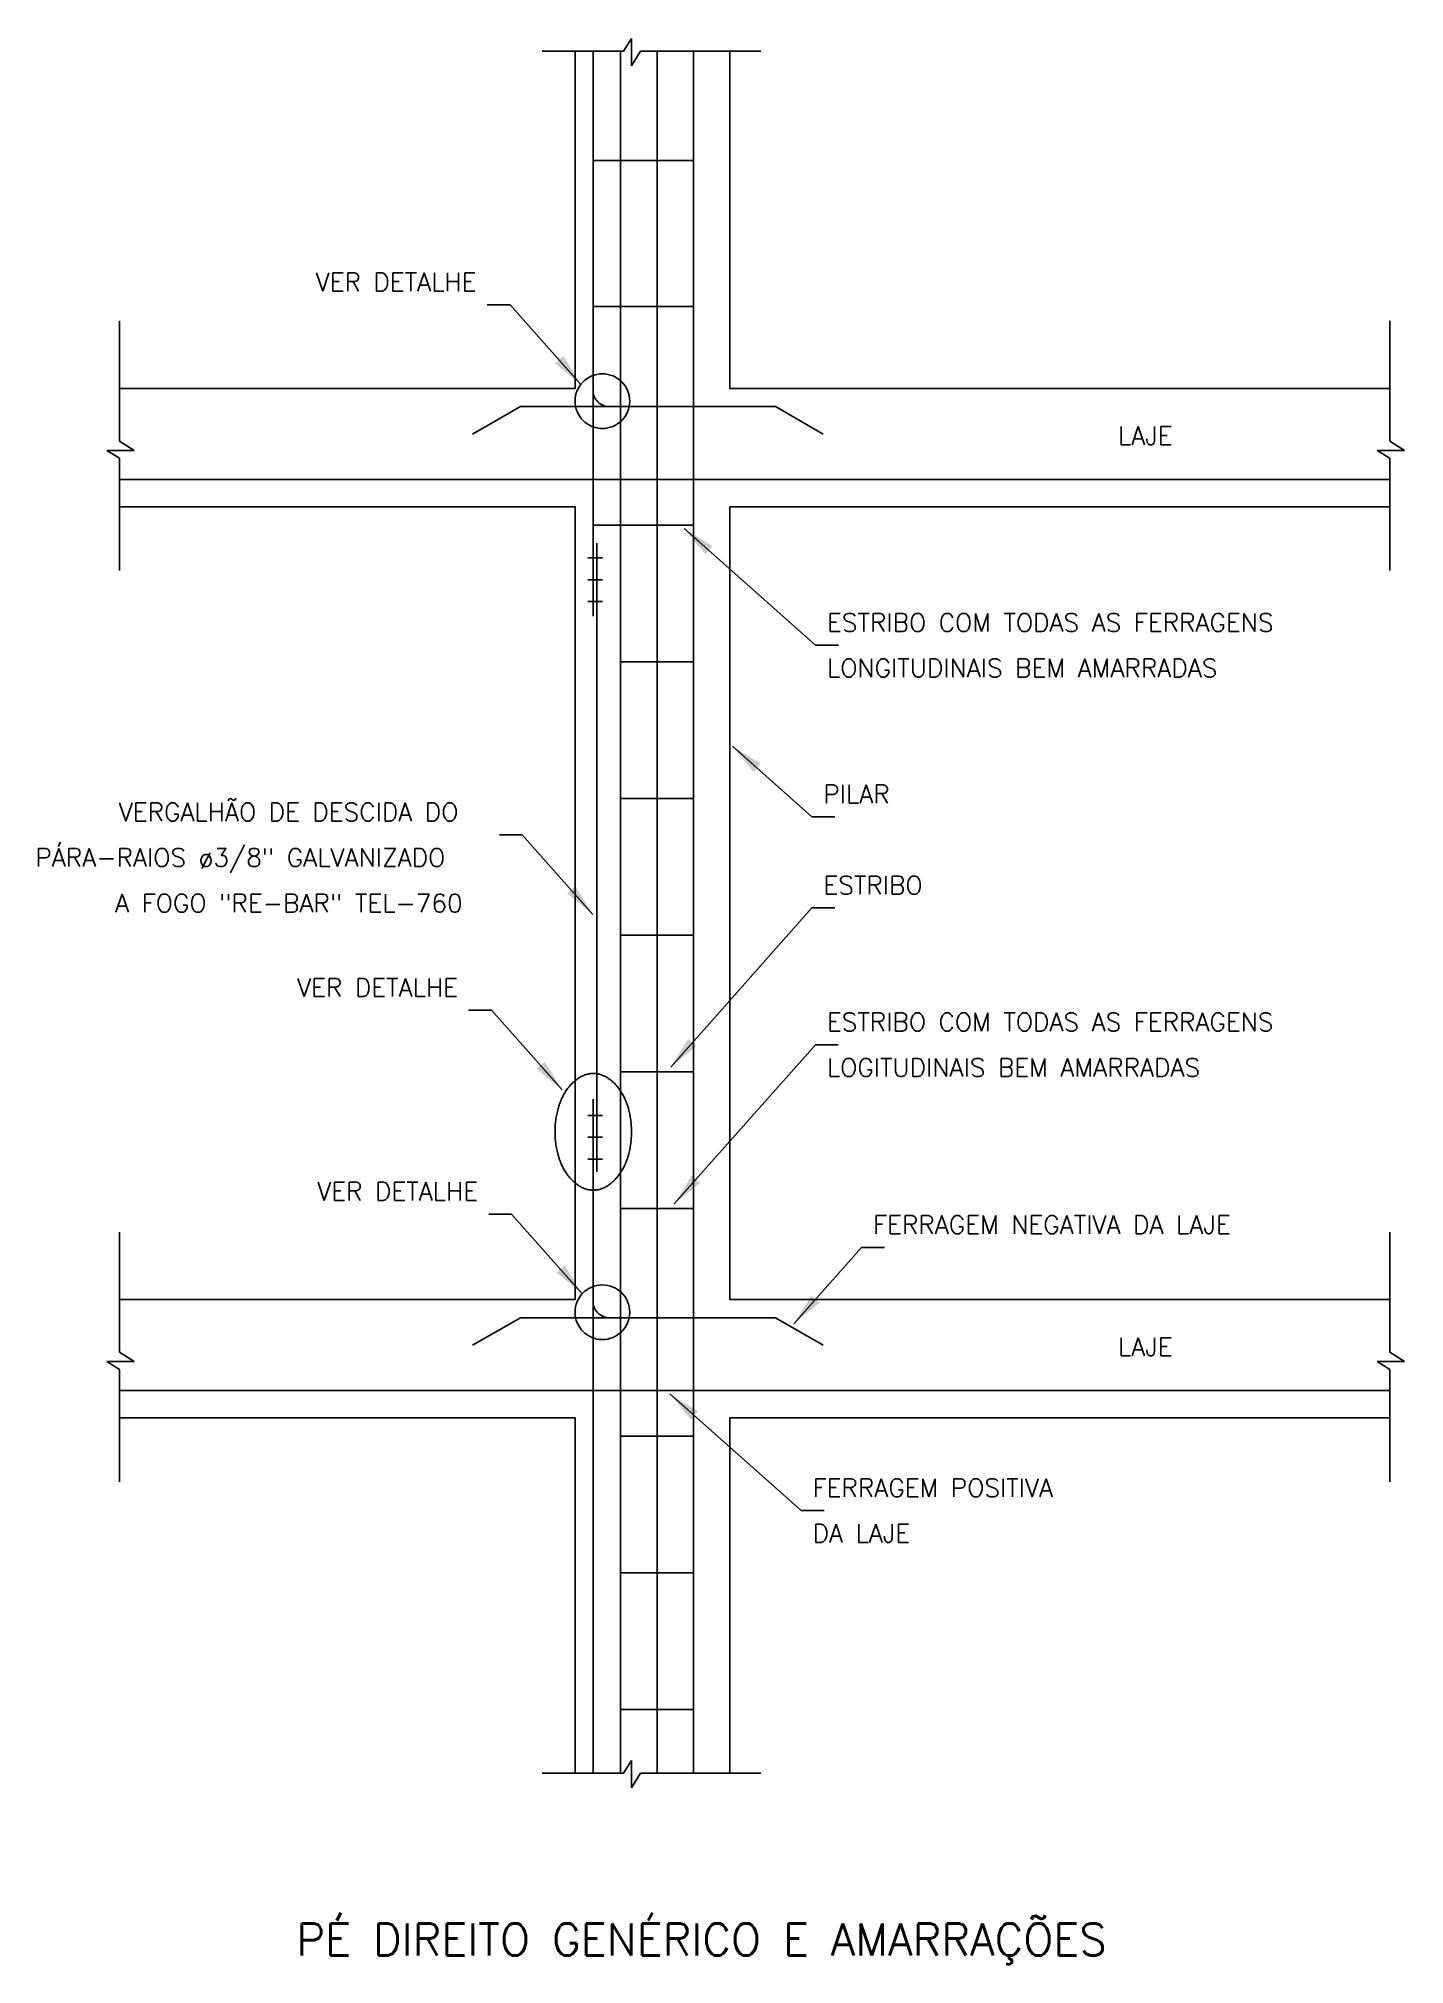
# Model space of a CAD drawing. Header units: millimetres. Extents: x -6668.5 to -6653.5, y -4471 to -4449.9.
import ezdxf
from ezdxf.enums import TextEntityAlignment as Align

# ---------------------------------------------------------------- set-up
doc = ezdxf.new("R2010")
doc.units = ezdxf.units.MM
doc.header["$LTSCALE"] = 10
doc.linetypes.add('DASHDOT', pattern=[1, 0.5, -0.25, 0, -0.25])
doc.layers.add('Termotécnica', color=7, linetype='Continuous')
doc.styles.add('r140', font='romans.shx')
doc.styles.add('r80', font='romans.shx')

msp = doc.modelspace()

# ---------------------------------------------------------------- linework, layer by layer
at = {"layer": 'Termotécnica', "color": 1}
for p, q in [((-6662.095, -4450.034), (-6662.988, -4450.034)), ((-6662.008, -4449.894), (-6662.095, -4450.034)), ((-6662.008, -4450.194), (-6661.908, -4450.034)), ((-6661.908, -4450.034), (-6660.588, -4450.034)), ((-6667.628, -4454.314), (-6667.628, -4452.994)), ((-6653.683, -4454.314), (-6653.683, -4452.994)), ((-6667.468, -4454.414), (-6667.628, -4454.314)), ((-6653.523, -4454.414), (-6653.683, -4454.314)), ((-6667.768, -4454.414), (-6667.628, -4454.501)), ((-6667.628, -4454.501), (-6667.628, -4455.734)), ((-6653.823, -4454.414), (-6653.683, -4454.501)), ((-6653.683, -4454.501), (-6653.683, -4455.734)), ((-6667.628, -4464.314), (-6667.628, -4462.994)), ((-6653.683, -4464.314), (-6653.683, -4462.994)), ((-6667.768, -4464.414), (-6667.628, -4464.501)), ((-6667.468, -4464.414), (-6667.628, -4464.314)), ((-6653.823, -4464.414), (-6653.683, -4464.501)), ((-6653.523, -4464.414), (-6653.683, -4464.314)), ((-6667.628, -4464.501), (-6667.628, -4465.734)), ((-6653.683, -4464.501), (-6653.683, -4465.734)), ((-6662.008, -4468.794), (-6662.095, -4468.934)), ((-6662.095, -4468.934), (-6662.988, -4468.934)), ((-6662.008, -4469.094), (-6661.908, -4468.934)), ((-6661.908, -4468.934), (-6660.588, -4468.934))]:
    msp.add_line(p, q, dxfattribs=at)
at = {"layer": 'Termotécnica', "color": 2}
for p, q in [((-6662.628, -4453.734), (-6662.628, -4450.034)), ((-6662.128, -4468.934), (-6662.128, -4450.034)), ((-6661.728, -4468.934), (-6661.728, -4450.034)), ((-6661.328, -4468.934), (-6661.328, -4450.034)), ((-6660.928, -4453.734), (-6660.928, -4450.034)), ((-6661.328, -4451.234), (-6662.428, -4451.234)), ((-6663.341, -4452.816), (-6663.591, -4452.816)), ((-6662.565, -4453.69), (-6663.341, -4452.816)), ((-6661.328, -4452.834), (-6662.428, -4452.834)), ((-6662.628, -4453.734), (-6667.628, -4453.734)), ((-6653.683, -4453.734), (-6660.928, -4453.734)), ((-6663.228, -4453.934), (-6663.753, -4454.237)), ((-6660.428, -4453.934), (-6663.228, -4453.934)), ((-6660.428, -4453.934), (-6659.903, -4454.237)), ((-6653.683, -4454.734), (-6667.628, -4454.734)), ((-6662.628, -4455.034), (-6667.628, -4455.034)), ((-6662.628, -4463.734), (-6662.628, -4455.034)), ((-6660.928, -4463.734), (-6660.928, -4455.034)), ((-6653.683, -4455.034), (-6660.928, -4455.034)), ((-6661.328, -4455.234), (-6662.428, -4455.234)), ((-6661.43, -4455.273), (-6659.987, -4456.554)), ((-6659.987, -4456.554), (-6659.737, -4456.554)), ((-6661.328, -4456.734), (-6662.128, -4456.734)), ((-6660.901, -4457.661), (-6660.027, -4458.437)), ((-6661.328, -4458.234), (-6662.128, -4458.234)), ((-6660.027, -4458.437), (-6659.777, -4458.437)), ((-6663.208, -4458.634), (-6663.458, -4458.634)), ((-6662.432, -4459.508), (-6663.208, -4458.634)), ((-6661.578, -4461.185), (-6660.027, -4459.437)), ((-6660.027, -4459.437), (-6659.777, -4459.437)), ((-6661.328, -4459.734), (-6662.128, -4459.734)), ((-6663.546, -4460.56), (-6663.796, -4460.56)), ((-6662.77, -4461.434), (-6663.546, -4460.56)), ((-6661.539, -4462.686), (-6659.988, -4460.938)), ((-6659.988, -4460.938), (-6659.738, -4460.938)), ((-6661.328, -4461.234), (-6662.128, -4461.234)), ((-6661.328, -4462.734), (-6662.128, -4462.734)), ((-6663.324, -4462.797), (-6663.574, -4462.797)), ((-6662.549, -4463.671), (-6663.324, -4462.797)), ((-6660.226, -4464.002), (-6659.482, -4463.163)), ((-6659.482, -4463.163), (-6659.232, -4463.163)), ((-6662.628, -4463.734), (-6667.628, -4463.734)), ((-6653.683, -4463.734), (-6660.928, -4463.734)), ((-6663.228, -4463.934), (-6663.753, -4464.237)), ((-6660.428, -4463.934), (-6663.228, -4463.934)), ((-6660.428, -4463.934), (-6659.903, -4464.237)), ((-6653.683, -4464.734), (-6667.628, -4464.734)), ((-6661.588, -4464.77), (-6660.145, -4466.051)), ((-6662.628, -4465.034), (-6667.628, -4465.034)), ((-6662.628, -4468.934), (-6662.628, -4465.034)), ((-6653.683, -4465.034), (-6660.928, -4465.034)), ((-6660.928, -4468.934), (-6660.928, -4465.034)), ((-6661.328, -4465.234), (-6662.128, -4465.234)), ((-6660.145, -4466.051), (-6659.895, -4466.051)), ((-6661.328, -4466.734), (-6662.128, -4466.734)), ((-6661.328, -4468.234), (-6662.128, -4468.234))]:
    msp.add_line(p, q, dxfattribs=at)
at = {"layer": 'Termotécnica', "color": 6}
for p, q in [((-6662.428, -4456.234), (-6662.428, -4450.034)), ((-6662.388, -4462.334), (-6662.388, -4455.434)), ((-6662.488, -4455.594), (-6662.328, -4455.594)), ((-6662.488, -4455.834), (-6662.328, -4455.834)), ((-6662.488, -4456.074), (-6662.328, -4456.074)), ((-6662.488, -4461.714), (-6662.328, -4461.714)), ((-6662.428, -4468.934), (-6662.428, -4461.534)), ((-6662.488, -4461.954), (-6662.328, -4461.954)), ((-6662.488, -4462.194), (-6662.328, -4462.194))]:
    msp.add_line(p, q, dxfattribs=at)
at = {"layer": 'Termotécnica', "color": 1}
for points in [[(-6662.008, -4449.894), (-6662.008, -4450.194)], [(-6667.768, -4454.414), (-6667.468, -4454.414)], [(-6653.823, -4454.414), (-6653.523, -4454.414)], [(-6667.768, -4464.414), (-6667.468, -4464.414)], [(-6653.823, -4464.414), (-6653.523, -4464.414)], [(-6662.008, -4468.794), (-6662.008, -4469.094)]]:
    msp.add_lwpolyline(points, dxfattribs=at)
at = {"layer": 'Termotécnica', "color": 1, "linetype": 'DASHDOT'}
msp.add_lwpolyline([(-6662.428, -4462.534, 0.141695), (-6662.277, -4462.49, 0.107159), (-6662.131, -4462.346, 0.078999), (-6662.042, -4462.149, 0.066451), (-6662.008, -4461.894, 0.066451), (-6662.042, -4461.639, 0.078999), (-6662.131, -4461.441, 0.107159), (-6662.277, -4461.297, 0.141695), (-6662.428, -4461.254, 0.141695), (-6662.578, -4461.297, 0.107159), (-6662.725, -4461.441, 0.078999), (-6662.814, -4461.639, 0.066451), (-6662.848, -4461.894, 0.066451), (-6662.814, -4462.149, 0.078999), (-6662.725, -4462.346, 0.107159), (-6662.578, -4462.49, 0.141695)], format="xyb", close=True, dxfattribs=at)
for centre in [(-6662.328, -4453.874), (-6662.328, -4463.874)]:
    msp.add_circle(centre, 0.3, dxfattribs=at)
at = {"layer": 'Termotécnica', "color": 6}
for centre in [(-6662.248, -4453.748), (-6662.248, -4463.748)]:
    msp.add_arc(centre, 0.186, 194.25, 270, dxfattribs=at)
at = {"layer": 'Termotécnica', "color": 2}
for points in [[(-6662.757, -4453.379), (-6662.848, -4453.458), (-6662.565, -4453.69)], [(-6661.119, -4455.465), (-6661.198, -4455.556), (-6661.43, -4455.273)], [(-6660.59, -4457.853), (-6660.669, -4457.944), (-6660.901, -4457.661)], [(-6662.625, -4459.197), (-6662.715, -4459.276), (-6662.432, -4459.508)], [(-6661.386, -4460.874), (-6661.295, -4460.953), (-6661.578, -4461.185)], [(-6662.962, -4461.124), (-6663.053, -4461.203), (-6662.77, -4461.434)], [(-6661.347, -4462.375), (-6661.256, -4462.454), (-6661.539, -4462.686)], [(-6662.741, -4463.36), (-6662.831, -4463.439), (-6662.549, -4463.671)], [(-6660.034, -4463.691), (-6659.944, -4463.77), (-6660.226, -4464.002)], [(-6661.277, -4464.962), (-6661.356, -4465.053), (-6661.588, -4464.77)]]:
    msp.add_solid(points, dxfattribs=at)

# ---------------------------------------------------------------- texts
at = {"layer": 'Termotécnica', "color": 2, "style": 'r80'}
for s, p in [('VER DETALHE', (-6665.475, -4452.667)), ('LAJE', (-6656.668, -4454.354)), ('ESTRIBO COM TODAS AS FERRAGENS', (-6659.862, -4456.404)), ('LONGITUDINAIS BEM AMARRADAS', (-6659.862, -4456.903)), ('PILAR', (-6659.902, -4458.286)), ('VERGALHÃO DE DESCIDA DO', (-6667.637, -4458.484)), ('PÁRA-RAIOS ø3/8" GALVANIZADO', (-6668.552, -4458.983)), ('ESTRIBO', (-6659.901, -4459.287)), ('A FOGO "RE-BAR" TEL-760', (-6667.676, -4459.484)), ('VER DETALHE', (-6665.679, -4460.41)), ('ESTRIBO COM TODAS AS FERRAGENS', (-6659.863, -4460.788)), ('LOGITUDINAIS BEM AMARRADAS', (-6659.863, -4461.288)), ('VER DETALHE', (-6665.458, -4462.646)), ('FERRAGEM NEGATIVA DA LAJE', (-6659.356, -4463.013)), ('LAJE', (-6656.668, -4464.354)), ('FERRAGEM POSITIVA', (-6660.02, -4465.901)), ('DA LAJE', (-6660.02, -4466.4))]:
    msp.add_text(s, height=0.2, dxfattribs=at).set_placement(p)
at = {"layer": 'Termotécnica', "color": 5, "style": 'r140'}
msp.add_text('PÉ DIREITO GENÉRICO E AMARRAÇÕES', height=0.35, dxfattribs=at).set_placement((-6661.239, -4471.038), align=Align.BOTTOM_CENTER)

doc.saveas('drawing.dxf')
